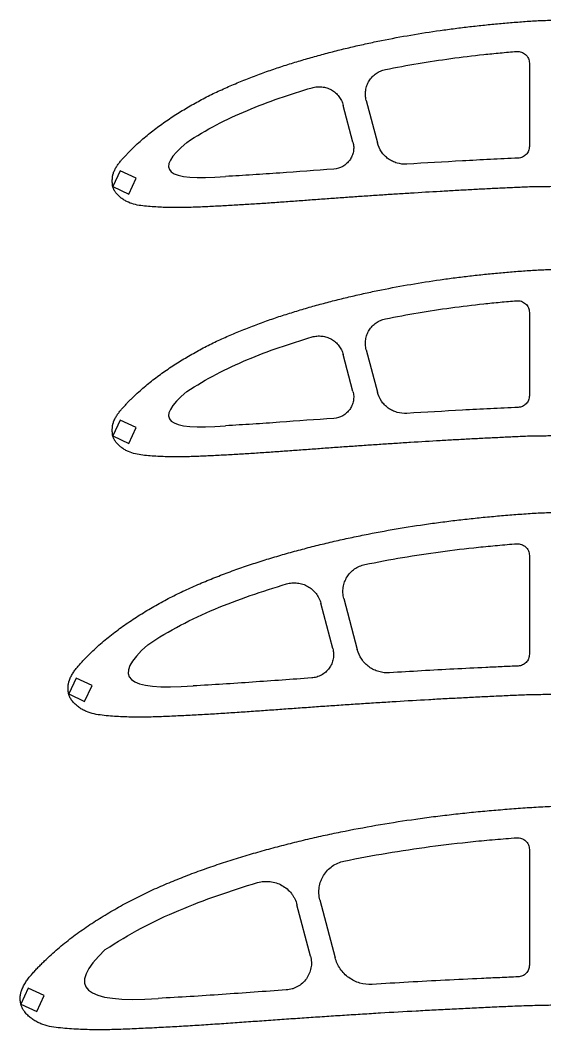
# Model space of a CAD drawing. Header units: millimetres. Extents: x -11497 to 404, y -3854 to 414.
# Drawn here: x -7315.3 to -7225.6, y -1806.4 to -1633.9 of the extents above; entities that cross this region are included whole.
import ezdxf

# ---------------------------------------------------------------- set-up
doc = ezdxf.new("R2010")
doc.units = ezdxf.units.MM

msp = doc.modelspace()

# ---------------------------------------------------------------- linework, layer by layer
at = {"color": 7, "linetype": 'Continuous', "lineweight": 25}
for p, q in [((-7228.2651, -1641.203), (-7228.2651, -1655.4441)), ((-7256.1391, -1647.5842), (-7254.2336, -1654.8361)), ((-7258.3994, -1654.7217), (-7260.0545, -1648.423)), ((-7286.7799, -1654.7445), (-7286.7796, -1654.7448)), ((-7298.1619, -1659.5994), (-7299.4297, -1662.3183)), ((-7295.4429, -1660.8673), (-7298.1619, -1659.5994)), ((-7296.7108, -1663.5862), (-7295.4429, -1660.8673)), ((-7280.164, -1660.5766), (-7280.1656, -1660.5767)), ((-7299.4297, -1662.3183), (-7296.7108, -1663.5862)), ((-7228.2651, -1683.8078), (-7228.2651, -1698.0489)), ((-7258.3994, -1697.3266), (-7260.0545, -1691.0279)), ((-7256.1391, -1690.1891), (-7254.2336, -1697.441)), ((-7286.7799, -1697.3493), (-7286.7796, -1697.3496)), ((-7298.1619, -1702.2043), (-7299.4297, -1704.9232)), ((-7295.4429, -1703.4721), (-7298.1619, -1702.2043)), ((-7296.7108, -1706.1911), (-7295.4429, -1703.4721)), ((-7280.164, -1703.1814), (-7280.1656, -1703.1815)), ((-7299.4297, -1704.9232), (-7296.7108, -1706.1911)), ((-7228.2651, -1725.3434), (-7228.2651, -1742.2474)), ((-7261.8521, -1741.2523), (-7263.8857, -1733.5251)), ((-7259.9694, -1732.6899), (-7257.6713, -1741.4222)), ((-7293.4745, -1740.6073), (-7293.4743, -1740.6075)), ((-7305.7075, -1746.2993), (-7306.9754, -1749.0182)), ((-7302.9886, -1747.5671), (-7305.7075, -1746.2993)), ((-7304.2564, -1750.2861), (-7302.9886, -1747.5671)), ((-7306.9754, -1749.0182), (-7304.2564, -1750.2861)), ((-7228.2651, -1775.5884), (-7228.2651, -1795.3779)), ((-7265.6561, -1793.8419), (-7267.973, -1785.0498)), ((-7264.0538, -1784.2253), (-7261.4532, -1794.0943)), ((-7300.727, -1792.7156), (-7300.7268, -1792.7158)), ((-7313.8819, -1799.3145), (-7315.1498, -1802.0334)), ((-7311.163, -1800.5824), (-7313.8819, -1799.3145)), ((-7312.4309, -1803.3013), (-7311.163, -1800.5824)), ((-7315.1498, -1802.0334), (-7312.4309, -1803.3013))]:
    msp.add_line(p, q, dxfattribs=at)
for points, knots in [([(-7138.8015, -1663.5949), (-7139.8448, -1663.5534), (-7143.8912, -1663.3947), (-7150.9402, -1663.1282), (-7159.9504, -1662.8221), (-7167.4615, -1662.6081), (-7173.4727, -1662.4645), (-7177.9825, -1662.3705), (-7182.4938, -1662.29), (-7187.0068, -1662.2274), (-7191.5217, -1662.1777), (-7196.0387, -1662.1456), (-7200.5578, -1662.1298), (-7205.0793, -1662.1355), (-7208.8493, -1662.1547), (-7211.8666, -1662.1796), (-7214.1302, -1662.2033), (-7216.0171, -1662.2301), (-7217.527, -1662.2519), (-7219.0373, -1662.2625), (-7220.9255, -1662.2705), (-7222.4368, -1662.2855), (-7224.0376, -1662.3154), (-7225.3056, -1662.3264), (-7226.9967, -1662.3472), (-7228.2651, -1662.3726), (-7229.5332, -1662.4171), (-7230.8007, -1662.4801), (-7232.0685, -1662.5409), (-7233.7594, -1662.6165), (-7235.8728, -1662.7238), (-7238.4095, -1662.8557), (-7240.9467, -1662.992), (-7244.3299, -1663.1843), (-7247.7137, -1663.387), (-7251.0979, -1663.6027), (-7253.6364, -1663.7688), (-7256.175, -1663.9403), (-7258.7139, -1664.116), (-7261.2529, -1664.2963), (-7263.792, -1664.4806), (-7266.3315, -1664.6665), (-7268.8714, -1664.8528), (-7271.4119, -1665.0365), (-7273.9532, -1665.2128), (-7276.4956, -1665.3774), (-7278.6154, -1665.5006), (-7280.3117, -1665.5935), (-7281.5841, -1665.6608), (-7282.8567, -1665.7257), (-7284.1296, -1665.7859), (-7285.4029, -1665.838), (-7286.6767, -1665.8796), (-7287.951, -1665.8984), (-7289.2257, -1665.8994), (-7290.4999, -1665.8698), (-7291.7736, -1665.819), (-7293.045, -1665.7278), (-7294.3147, -1665.6132), (-7295.5766, -1665.4248), (-7296.5952, -1665.1049), (-7297.3515, -1664.715), (-7297.7996, -1664.4288), (-7298.1332, -1664.1653), (-7298.4563, -1663.8895), (-7298.7504, -1663.5816), (-7298.9767, -1663.2866), (-7299.0954, -1663.1107), (-7299.1779, -1662.9745), (-7299.2527, -1662.8339), (-7299.3189, -1662.6891), (-7299.3763, -1662.5406), (-7299.429, -1662.3907), (-7299.4696, -1662.2372), (-7299.4902, -1662.0797), (-7299.505, -1661.9216), (-7299.5153, -1661.7629), (-7299.5211, -1661.6039), (-7299.5256, -1661.3916), (-7299.5316, -1661.1258), (-7299.5059, -1660.8611), (-7299.4917, -1660.6495), (-7299.4686, -1660.4918), (-7299.4346, -1660.3362), (-7299.3824, -1660.1305), (-7299.3005, -1659.8775), (-7299.1733, -1659.5853), (-7298.9849, -1659.2042), (-7298.7061, -1658.7515), (-7298.3334, -1658.2341), (-7297.9315, -1657.7393), (-7297.5092, -1657.2616), (-7297.0707, -1656.7991), (-7296.6257, -1656.3427), (-7296.0242, -1655.7424), (-7295.2556, -1655.0089), (-7294.3072, -1654.1568), (-7293.3284, -1653.34), (-7292.327, -1652.5512), (-7290.963, -1651.5369), (-7289.2099, -1650.3361), (-7287.0491, -1648.9826), (-7284.8325, -1647.723), (-7282.5694, -1646.5495), (-7280.2622, -1645.466), (-7277.9195, -1644.4622), (-7275.551, -1643.5222), (-7273.158, -1642.6469), (-7270.7474, -1641.8232), (-7268.3192, -1641.0532), (-7265.8772, -1640.3304), (-7263.4232, -1639.6507), (-7260.9589, -1639.0112), (-7258.485, -1638.4116), (-7256.0023, -1637.8517), (-7252.6816, -1637.1569), (-7248.513, -1636.3828), (-7244.3261, -1635.7285), (-7240.9682, -1635.2722), (-7238.446, -1634.9647), (-7235.9211, -1634.687), (-7233.3936, -1634.4397), (-7230.864, -1634.2262), (-7228.3338, -1634.0269), (-7225.8005, -1633.8834), (-7224.1095, -1633.8669), (-7223.2651, -1633.8875)], [0, 0, 0, 0, 0.010246617, 0.039743645, 0.069240674, 0.098737702, 0.113486216, 0.12823473, 0.142983244, 0.157731758, 0.172480272, 0.187228786, 0.2019773, 0.216725814, 0.231474328, 0.238848585, 0.246222842, 0.253597099, 0.257284228, 0.260971356, 0.268345613, 0.27571987, 0.27571987, 0.283970613, 0.288095985, 0.292221356, 0.296346728, 0.300472099, 0.304597471, 0.308722842, 0.316973585, 0.325224328, 0.333475071, 0.341725814, 0.3582273, 0.366478043, 0.374728786, 0.382979529, 0.391230272, 0.399481015, 0.407731758, 0.415982501, 0.424233244, 0.432483987, 0.44073473, 0.448985473, 0.457236216, 0.461361587, 0.465486959, 0.46961233, 0.473737702, 0.477863073, 0.481988445, 0.486113816, 0.490239188, 0.494364559, 0.498489931, 0.502615302, 0.506740674, 0.510866045, 0.514991417, 0.517054102, 0.519116788, 0.520148131, 0.521179474, 0.523242159, 0.524273502, 0.524789174, 0.525304845, 0.525820517, 0.526336188, 0.52685186, 0.527367531, 0.527883202, 0.528398874, 0.528914545, 0.529430217, 0.529945888, 0.53046156, 0.531492902, 0.532524245, 0.533039917, 0.533555588, 0.53407126, 0.534586931, 0.535618274, 0.536649617, 0.53768096, 0.539743645, 0.541806331, 0.543869017, 0.545931703, 0.547994388, 0.550057074, 0.55211976, 0.556245131, 0.560370503, 0.564495874, 0.568621246, 0.572746617, 0.58099736, 0.589248103, 0.597498846, 0.605749589, 0.614000332, 0.622251075, 0.630501818, 0.638752561, 0.647003304, 0.655254047, 0.66350479, 0.671755533, 0.680006276, 0.688257019, 0.696507762, 0.704758505, 0.721259991, 0.737761477, 0.74601222, 0.754262963, 0.762513706, 0.770764449, 0.779015192, 0.787265935, 0.795516678, 0.80376742, 0.80376742, 0.80376742, 0.80376742]), ([(-7252.853, -1642.3052), (-7249.1478, -1641.5512), (-7245.4248, -1640.9279), (-7239.8173, -1640.1619), (-7237.9441, -1639.9364), (-7235.1294, -1639.6348), (-7234.1903, -1639.5405), (-7232.3102, -1639.366), (-7231.3691, -1639.2863), (-7230.4276, -1639.2096)], [0, 0, 0, 0, 0.5, 0.5, 0.75, 0.75, 0.875, 0.875, 1, 1, 1, 1]), ([(-7230.4276, -1639.2096), (-7230.2891, -1639.1983), (-7230.1519, -1639.2015), (-7229.8799, -1639.2356), (-7229.7436, -1639.2673), (-7229.4835, -1639.3569), (-7229.3592, -1639.4146), (-7229.1224, -1639.5558), (-7229.0106, -1639.6393), (-7228.7084, -1639.9178), (-7228.5442, -1640.1477), (-7228.3787, -1640.5246), (-7228.3359, -1640.658), (-7228.2795, -1640.9272), (-7228.2651, -1641.064), (-7228.2651, -1641.203)], [0, 0, 0, 0, 0.125, 0.125, 0.25, 0.25, 0.375, 0.375, 0.5, 0.5, 0.75, 0.75, 0.875, 0.875, 1, 1, 1, 1]), ([(-7256.1392, -1647.5839), (-7256.2136, -1647.3008), (-7256.2579, -1647.0151), (-7256.2889, -1646.4386), (-7256.2748, -1646.1445), (-7256.1881, -1645.5712), (-7256.1163, -1645.2917), (-7255.9158, -1644.7474), (-7255.7864, -1644.483), (-7255.4814, -1643.9929), (-7255.3045, -1643.7636), (-7254.9018, -1643.3396), (-7254.6822, -1643.1516), (-7254.2083, -1642.8217), (-7253.9509, -1642.6788), (-7253.4169, -1642.4503), (-7253.1401, -1642.3637), (-7252.8534, -1642.3053)], [0, 0, 0, 0, 0.125, 0.125, 0.25, 0.25, 0.375, 0.375, 0.5, 0.5, 0.625, 0.625, 0.75, 0.75, 0.875, 0.875, 1, 1, 1, 1]), ([(-7286.7796, -1654.7448), (-7285.1374, -1653.6523), (-7283.4514, -1652.6588), (-7280.0029, -1650.844), (-7278.2381, -1650.0281), (-7274.6514, -1648.5252), (-7272.8304, -1647.836), (-7269.1464, -1646.5523), (-7267.2828, -1645.9593), (-7265.4014, -1645.4063)], [0, 0, 0, 0, 0.25, 0.25, 0.5, 0.5, 0.75, 0.75, 1, 1, 1, 1]), ([(-7265.401, -1645.4063), (-7265.1249, -1645.3251), (-7264.8454, -1645.2729), (-7264.2799, -1645.2239), (-7263.9906, -1645.2278), (-7263.4237, -1645.2925), (-7263.1464, -1645.3526), (-7262.6043, -1645.528), (-7262.3389, -1645.6444), (-7261.8441, -1645.9233), (-7261.6115, -1646.0864), (-7261.177, -1646.4619), (-7260.9807, -1646.6697), (-7260.6337, -1647.1187), (-7260.4808, -1647.3631), (-7260.2277, -1647.8768), (-7260.1277, -1648.1444), (-7260.0546, -1648.4227)], [0, 0, 0, 0, 0.125, 0.125, 0.25, 0.25, 0.375, 0.375, 0.5, 0.5, 0.625, 0.625, 0.75, 0.75, 0.875, 0.875, 1, 1, 1, 1]), ([(-7258.3993, -1654.722), (-7258.3304, -1654.9841), (-7258.2916, -1655.2488), (-7258.2715, -1655.7834), (-7258.2913, -1656.0561), (-7258.3885, -1656.5826), (-7258.4652, -1656.8387), (-7258.6765, -1657.3362), (-7258.8085, -1657.5708), (-7259.1195, -1658.0056), (-7259.3017, -1658.209), (-7259.7012, -1658.5666), (-7259.9185, -1658.7221), (-7260.6239, -1659.1179), (-7261.1461, -1659.2752), (-7261.6866, -1659.314)], [0, 0, 0, 0, 0.125, 0.125, 0.25, 0.25, 0.375, 0.375, 0.5, 0.5, 0.625, 0.625, 0.75, 0.75, 1, 1, 1, 1]), ([(-7249.2005, -1658.4711), (-7249.7656, -1658.5066), (-7250.3217, -1658.4455), (-7251.1366, -1658.2098), (-7251.3977, -1658.109), (-7251.8995, -1657.8645), (-7252.1411, -1657.7201), (-7252.599, -1657.3891), (-7252.8106, -1657.2062), (-7253.2004, -1656.8066), (-7253.3796, -1656.5885), (-7253.8578, -1655.8904), (-7254.0896, -1655.384), (-7254.2335, -1654.8364)], [0, 0, 0, 0, 0.25, 0.25, 0.375, 0.375, 0.5, 0.5, 0.625, 0.625, 0.75, 0.75, 1, 1, 1, 1]), ([(-7228.2651, -1655.4441), (-7228.2651, -1655.5722), (-7228.2773, -1655.6983), (-7228.3251, -1655.9466), (-7228.3612, -1656.0698), (-7228.456, -1656.3063), (-7228.5139, -1656.4186), (-7228.6508, -1656.6317), (-7228.7306, -1656.7333), (-7228.9056, -1656.9168), (-7229.0011, -1656.9996), (-7229.2081, -1657.1471), (-7229.3197, -1657.2115), (-7229.6649, -1657.369), (-7229.9167, -1657.4306), (-7230.1728, -1657.4424)], [0, 0, 0, 0, 0.125, 0.125, 0.25, 0.25, 0.375, 0.375, 0.5, 0.5, 0.625, 0.625, 0.75, 0.75, 1, 1, 1, 1]), ([(-7230.1728, -1657.4424), (-7230.9659, -1657.4791), (-7231.7588, -1657.5196), (-7233.3451, -1657.5923), (-7234.1383, -1657.629), (-7236.5172, -1657.7481), (-7238.103, -1657.8311), (-7242.8599, -1658.0864), (-7246.0304, -1658.2721), (-7249.2002, -1658.4711)], [0, 0, 0, 0, 0.125, 0.125, 0.25, 0.25, 0.5, 0.5, 1, 1, 1, 1]), ([(-7261.6869, -1659.3141), (-7264.7657, -1659.5353), (-7267.8438, -1659.7657), (-7272.462, -1660.0969), (-7274.0016, -1660.2041), (-7277.082, -1660.4027), (-7278.6228, -1660.4926), (-7280.164, -1660.5766)], [0, 0, 0, 0, 0.5, 0.5, 0.75, 0.75, 1, 1, 1, 1]), ([(-7079.1481, -1712.6738), (-7079.8752, -1712.4675), (-7081.3384, -1712.0884), (-7083.5436, -1711.5659), (-7085.7596, -1711.0953), (-7087.9837, -1710.6685), (-7090.214, -1710.2801), (-7092.4488, -1709.9231), (-7094.6866, -1709.5908), (-7096.9269, -1709.2803), (-7099.1692, -1708.9894), (-7102.1613, -1708.6269), (-7105.9053, -1708.22), (-7110.403, -1707.8009), (-7114.9037, -1707.4389), (-7119.4068, -1707.1309), (-7123.9112, -1706.8676), (-7128.4162, -1706.6397), (-7132.9214, -1706.4381), (-7137.4265, -1706.2535), (-7143.4329, -1706.0169), (-7150.9402, -1705.7331), (-7159.9504, -1705.427), (-7167.4615, -1705.213), (-7173.4727, -1705.0694), (-7177.9825, -1704.9753), (-7182.4938, -1704.8949), (-7187.0068, -1704.8322), (-7191.5217, -1704.7825), (-7196.0387, -1704.7505), (-7200.5578, -1704.7347), (-7205.0793, -1704.7404), (-7208.8493, -1704.7595), (-7211.8666, -1704.7845), (-7214.1302, -1704.8082), (-7216.0171, -1704.835), (-7217.527, -1704.8568), (-7219.0373, -1704.8674), (-7220.9255, -1704.8753), (-7222.4368, -1704.8904), (-7224.0376, -1704.9202), (-7225.3056, -1704.9313), (-7226.9967, -1704.9521), (-7228.2651, -1704.9775), (-7229.5332, -1705.022), (-7230.8007, -1705.0849), (-7232.0685, -1705.1458), (-7233.7594, -1705.2213), (-7235.8728, -1705.3287), (-7238.4095, -1705.4606), (-7240.9467, -1705.5969), (-7244.3299, -1705.7892), (-7247.7137, -1705.9918), (-7251.0979, -1706.2076), (-7253.6364, -1706.3737), (-7256.175, -1706.5451), (-7258.7139, -1706.7209), (-7261.2529, -1706.9011), (-7263.792, -1707.0855), (-7266.3315, -1707.2714), (-7268.8714, -1707.4576), (-7271.4119, -1707.6413), (-7273.9532, -1707.8177), (-7276.4956, -1707.9822), (-7278.6154, -1708.1055), (-7280.3117, -1708.1984), (-7281.5841, -1708.2656), (-7282.8567, -1708.3306), (-7284.1296, -1708.3908), (-7285.4029, -1708.4429), (-7286.6767, -1708.4844), (-7287.951, -1708.5033), (-7289.2257, -1708.5043), (-7290.4999, -1708.4747), (-7291.7736, -1708.4239), (-7293.045, -1708.3327), (-7294.3147, -1708.2181), (-7295.5766, -1708.0297), (-7296.5952, -1707.7097), (-7297.3515, -1707.3198), (-7297.7996, -1707.0336), (-7298.1332, -1706.7702), (-7298.4563, -1706.4944), (-7298.7504, -1706.1864), (-7298.9767, -1705.8915), (-7299.0954, -1705.7155), (-7299.1779, -1705.5794), (-7299.2527, -1705.4388), (-7299.3189, -1705.294), (-7299.3763, -1705.1455), (-7299.429, -1704.9956), (-7299.4696, -1704.842), (-7299.4902, -1704.6846), (-7299.505, -1704.5265), (-7299.5153, -1704.3677), (-7299.5211, -1704.2088), (-7299.5256, -1703.9965), (-7299.5316, -1703.7307), (-7299.5059, -1703.4659), (-7299.4917, -1703.2543), (-7299.4686, -1703.0967), (-7299.4346, -1702.941), (-7299.3824, -1702.7353), (-7299.3005, -1702.4824), (-7299.1733, -1702.1902), (-7298.9849, -1701.8091), (-7298.7061, -1701.3564), (-7298.3334, -1700.839), (-7297.9315, -1700.3441), (-7297.5092, -1699.8665), (-7297.0707, -1699.404), (-7296.6257, -1698.9476), (-7296.0242, -1698.3472), (-7295.2556, -1697.6138), (-7294.3072, -1696.7617), (-7293.3284, -1695.9449), (-7292.327, -1695.156), (-7290.963, -1694.1417), (-7289.2099, -1692.9409), (-7287.0491, -1691.5874), (-7284.8325, -1690.3279), (-7282.5694, -1689.1543), (-7280.2622, -1688.0708), (-7277.9195, -1687.0671), (-7275.551, -1686.1271), (-7273.158, -1685.2517), (-7270.7474, -1684.4281), (-7268.3192, -1683.6581), (-7265.8772, -1682.9353), (-7263.4232, -1682.2555), (-7260.9589, -1681.616), (-7258.485, -1681.0165), (-7256.0023, -1680.4566), (-7252.6816, -1679.7618), (-7248.513, -1678.9877), (-7244.3261, -1678.3334), (-7240.9682, -1677.877), (-7238.446, -1677.5695), (-7235.9211, -1677.2919), (-7233.3936, -1677.0446), (-7230.864, -1676.8311), (-7228.3338, -1676.6317), (-7225.8005, -1676.4883), (-7224.1095, -1676.4718), (-7223.2651, -1676.4924)], [0, 0, 0, 0, 0.00737426, 0.01474851, 0.02212277, 0.02949703, 0.03687129, 0.04424554, 0.0516198, 0.05899406, 0.06636831, 0.07374257, 0.08849108, 0.1032396, 0.11798811, 0.13273663, 0.14748514, 0.16223365, 0.17698217, 0.19173068, 0.2064792, 0.23597622, 0.26547325, 0.29497028, 0.3097188, 0.32446731, 0.33921582, 0.35396434, 0.36871285, 0.38346137, 0.39820988, 0.41295839, 0.42770691, 0.43508116, 0.44245542, 0.44982968, 0.45351681, 0.45720394, 0.46457819, 0.47195245, 0.47195245, 0.48020319, 0.48432856, 0.48845394, 0.49257931, 0.49670468, 0.50083005, 0.50495542, 0.51320616, 0.52145691, 0.52970765, 0.53795839, 0.55445988, 0.56271062, 0.57096137, 0.57921211, 0.58746285, 0.59571359, 0.60396434, 0.61221508, 0.62046582, 0.62871657, 0.63696731, 0.64521805, 0.6534688, 0.65759417, 0.66171954, 0.66584491, 0.66997028, 0.67409565, 0.67822102, 0.6823464, 0.68647177, 0.69059714, 0.69472251, 0.69884788, 0.70297325, 0.70709862, 0.711224, 0.71328668, 0.71534937, 0.71638071, 0.71741205, 0.71947474, 0.72050608, 0.72102175, 0.72153742, 0.7220531, 0.72256877, 0.72308444, 0.72360011, 0.72411578, 0.72463145, 0.72514712, 0.7256628, 0.72617847, 0.72669414, 0.72772548, 0.72875682, 0.7292725, 0.72978817, 0.73030384, 0.73081951, 0.73185085, 0.7328822, 0.73391354, 0.73597622, 0.73803891, 0.7401016, 0.74216428, 0.74422697, 0.74628965, 0.74835234, 0.75247771, 0.75660308, 0.76072845, 0.76485383, 0.7689792, 0.77722994, 0.78548068, 0.79373143, 0.80198217, 0.81023291, 0.81848365, 0.8267344, 0.83498514, 0.84323588, 0.85148663, 0.85973737, 0.86798811, 0.87623886, 0.8844896, 0.89274034, 0.90099108, 0.91749257, 0.93399406, 0.9422448, 0.95049554, 0.95874629, 0.96699703, 0.97524777, 0.98349851, 0.99174926, 1, 1, 1, 1]), ([(-7252.853, -1684.9101), (-7249.1478, -1684.156), (-7245.4248, -1683.5327), (-7239.8173, -1682.7668), (-7237.9441, -1682.5413), (-7235.1294, -1682.2397), (-7234.1903, -1682.1454), (-7232.3102, -1681.9709), (-7231.3691, -1681.8912), (-7230.4276, -1681.8144)], [0, 0, 0, 0, 0.5, 0.5, 0.75, 0.75, 0.875, 0.875, 1, 1, 1, 1]), ([(-7230.4276, -1681.8144), (-7230.2891, -1681.8032), (-7230.1519, -1681.8063), (-7229.8799, -1681.8405), (-7229.7436, -1681.8721), (-7229.4835, -1681.9618), (-7229.3592, -1682.0194), (-7229.1224, -1682.1607), (-7229.0106, -1682.2442), (-7228.7084, -1682.5227), (-7228.5442, -1682.7526), (-7228.3787, -1683.1295), (-7228.3359, -1683.2628), (-7228.2795, -1683.5321), (-7228.2651, -1683.6689), (-7228.2651, -1683.8078)], [0, 0, 0, 0, 0.125, 0.125, 0.25, 0.25, 0.375, 0.375, 0.5, 0.5, 0.75, 0.75, 0.875, 0.875, 1, 1, 1, 1]), ([(-7256.1392, -1690.1887), (-7256.2136, -1689.9057), (-7256.2579, -1689.62), (-7256.2889, -1689.0435), (-7256.2748, -1688.7493), (-7256.1881, -1688.176), (-7256.1163, -1687.8966), (-7255.9158, -1687.3522), (-7255.7864, -1687.0879), (-7255.4814, -1686.5978), (-7255.3045, -1686.3684), (-7254.9018, -1685.9444), (-7254.6822, -1685.7564), (-7254.2083, -1685.4265), (-7253.9509, -1685.2837), (-7253.4169, -1685.0551), (-7253.1401, -1684.9685), (-7252.8534, -1684.9102)], [0, 0, 0, 0, 0.125, 0.125, 0.25, 0.25, 0.375, 0.375, 0.5, 0.5, 0.625, 0.625, 0.75, 0.75, 0.875, 0.875, 1, 1, 1, 1]), ([(-7286.7796, -1697.3496), (-7285.1374, -1696.2572), (-7283.4514, -1695.2636), (-7280.0029, -1693.4489), (-7278.2381, -1692.6329), (-7274.6514, -1691.1301), (-7272.8304, -1690.4408), (-7269.1464, -1689.1571), (-7267.2828, -1688.5642), (-7265.4014, -1688.0112)], [0, 0, 0, 0, 0.25, 0.25, 0.5, 0.5, 0.75, 0.75, 1, 1, 1, 1]), ([(-7265.401, -1688.0111), (-7265.1249, -1687.93), (-7264.8454, -1687.8777), (-7264.2799, -1687.8288), (-7263.9906, -1687.8326), (-7263.4237, -1687.8974), (-7263.1464, -1687.9575), (-7262.6043, -1688.1329), (-7262.3389, -1688.2493), (-7261.8441, -1688.5281), (-7261.6115, -1688.6913), (-7261.177, -1689.0668), (-7260.9807, -1689.2746), (-7260.6337, -1689.7235), (-7260.4808, -1689.9679), (-7260.2277, -1690.4817), (-7260.1277, -1690.7492), (-7260.0546, -1691.0276)], [0, 0, 0, 0, 0.125, 0.125, 0.25, 0.25, 0.375, 0.375, 0.5, 0.5, 0.625, 0.625, 0.75, 0.75, 0.875, 0.875, 1, 1, 1, 1]), ([(-7258.3993, -1697.3269), (-7258.3304, -1697.589), (-7258.2916, -1697.8537), (-7258.2715, -1698.3883), (-7258.2913, -1698.6609), (-7258.3885, -1699.1875), (-7258.4652, -1699.4436), (-7258.6765, -1699.9411), (-7258.8085, -1700.1757), (-7259.1195, -1700.6105), (-7259.3017, -1700.8139), (-7259.7012, -1701.1714), (-7259.9185, -1701.327), (-7260.6239, -1701.7227), (-7261.1461, -1701.8801), (-7261.6866, -1701.9189)], [0, 0, 0, 0, 0.125, 0.125, 0.25, 0.25, 0.375, 0.375, 0.5, 0.5, 0.625, 0.625, 0.75, 0.75, 1, 1, 1, 1]), ([(-7249.2005, -1701.076), (-7249.7656, -1701.1115), (-7250.3217, -1701.0503), (-7251.1366, -1700.8147), (-7251.3977, -1700.7139), (-7251.8995, -1700.4693), (-7252.1411, -1700.3249), (-7252.599, -1699.994), (-7252.8106, -1699.8111), (-7253.2004, -1699.4115), (-7253.3796, -1699.1934), (-7253.8578, -1698.4952), (-7254.0896, -1697.9889), (-7254.2335, -1697.4413)], [0, 0, 0, 0, 0.25, 0.25, 0.375, 0.375, 0.5, 0.5, 0.625, 0.625, 0.75, 0.75, 1, 1, 1, 1]), ([(-7228.2651, -1698.0489), (-7228.2651, -1698.1771), (-7228.2773, -1698.3032), (-7228.3251, -1698.5514), (-7228.3612, -1698.6747), (-7228.456, -1698.9112), (-7228.5139, -1699.0235), (-7228.6508, -1699.2366), (-7228.7306, -1699.3382), (-7228.9056, -1699.5216), (-7229.0011, -1699.6044), (-7229.2081, -1699.752), (-7229.3197, -1699.8164), (-7229.6649, -1699.9739), (-7229.9167, -1700.0354), (-7230.1728, -1700.0473)], [0, 0, 0, 0, 0.125, 0.125, 0.25, 0.25, 0.375, 0.375, 0.5, 0.5, 0.625, 0.625, 0.75, 0.75, 1, 1, 1, 1]), ([(-7230.1728, -1700.0473), (-7230.9659, -1700.084), (-7231.7588, -1700.1244), (-7233.3451, -1700.1971), (-7234.1383, -1700.2339), (-7236.5172, -1700.353), (-7238.103, -1700.436), (-7242.8599, -1700.6913), (-7246.0304, -1700.8769), (-7249.2002, -1701.076)], [0, 0, 0, 0, 0.125, 0.125, 0.25, 0.25, 0.5, 0.5, 1, 1, 1, 1]), ([(-7261.6869, -1701.9189), (-7264.7657, -1702.1401), (-7267.8438, -1702.3706), (-7272.462, -1702.7018), (-7274.0016, -1702.8089), (-7277.082, -1703.0076), (-7278.6228, -1703.0975), (-7280.164, -1703.1814)], [0, 0, 0, 0, 0.5, 0.5, 0.75, 0.75, 1, 1, 1, 1]), ([(-7134.2645, -1750.0534), (-7137.3285, -1749.9446), (-7143.7094, -1749.724), (-7153.4083, -1749.4247), (-7161.7031, -1749.2142), (-7168.3403, -1749.0766), (-7173.3189, -1748.9887), (-7178.2982, -1748.916), (-7183.2784, -1748.8623), (-7188.2593, -1748.8236), (-7193.2411, -1748.804), (-7198.2238, -1748.8029), (-7203.2074, -1748.8247), (-7207.3611, -1748.8592), (-7210.6845, -1748.8975), (-7213.1773, -1748.9325), (-7215.2548, -1748.9665), (-7216.9169, -1748.9971), (-7218.5791, -1749.0201), (-7220.6569, -1749.0464), (-7222.3197, -1749.0705), (-7224.0809, -1749.1062), (-7225.4758, -1749.1275), (-7227.3358, -1749.162), (-7228.7307, -1749.1964), (-7230.1253, -1749.2468), (-7231.5193, -1749.3126), (-7232.9135, -1749.3772), (-7234.7726, -1749.4593), (-7237.0962, -1749.5736), (-7239.8846, -1749.715), (-7242.6729, -1749.8618), (-7246.3905, -1750.0682), (-7250.108, -1750.2862), (-7253.8251, -1750.5182), (-7256.6128, -1750.6971), (-7259.4004, -1750.8816), (-7262.1878, -1751.0711), (-7264.9752, -1751.2653), (-7267.7624, -1751.4635), (-7270.5497, -1751.664), (-7273.3371, -1751.8648), (-7276.1248, -1752.0626), (-7278.9133, -1752.2521), (-7281.7028, -1752.429), (-7284.0284, -1752.5614), (-7285.8892, -1752.661), (-7287.285, -1752.7328), (-7288.681, -1752.802), (-7290.0772, -1752.8665), (-7291.4739, -1752.9221), (-7292.871, -1752.9658), (-7294.2686, -1752.9863), (-7295.6665, -1752.9863), (-7297.064, -1752.9541), (-7298.4608, -1752.8974), (-7299.8553, -1752.7987), (-7301.2475, -1752.6719), (-7302.6324, -1752.4731), (-7303.7529, -1752.136), (-7304.5892, -1751.7225), (-7305.0844, -1751.415), (-7305.4554, -1751.1332), (-7305.8142, -1750.8362), (-7306.1433, -1750.5055), (-7306.3989, -1750.1881), (-7306.5347, -1749.9994), (-7306.6297, -1749.8531), (-7306.7164, -1749.7018), (-7306.7933, -1749.5452), (-7306.8611, -1749.3845), (-7306.9264, -1749.2234), (-7306.9808, -1749.0588), (-7307.0136, -1748.8884), (-7307.0384, -1748.7166), (-7307.0564, -1748.5433), (-7307.0683, -1748.3694), (-7307.078, -1748.1368), (-7307.0834, -1747.8453), (-7307.0532, -1747.5551), (-7307.0293, -1747.3241), (-7306.999, -1747.1522), (-7306.9579, -1746.9826), (-7306.8951, -1746.7586), (-7306.7992, -1746.4835), (-7306.6552, -1746.1652), (-7306.4423, -1745.7507), (-7306.1317, -1745.2574), (-7305.7184, -1744.6934), (-7305.2742, -1744.1536), (-7304.8087, -1743.6321), (-7304.3266, -1743.126), (-7303.8371, -1742.6271), (-7303.1761, -1741.97), (-7302.3314, -1741.1677), (-7301.289, -1740.236), (-7300.214, -1739.3422), (-7299.1139, -1738.4795), (-7297.616, -1737.3701), (-7295.6917, -1736.0558), (-7293.3194, -1734.5756), (-7290.887, -1733.1965), (-7288.403, -1731.9128), (-7285.8714, -1730.7265), (-7283.3006, -1729.6277), (-7280.7012, -1728.5997), (-7278.0755, -1727.6407), (-7275.4296, -1726.7398), (-7272.7649, -1725.8966), (-7270.0844, -1725.1056), (-7267.3907, -1724.3616), (-7264.6854, -1723.6616), (-7261.9693, -1723.0055), (-7259.2434, -1722.3926), (-7255.5968, -1721.6322), (-7251.0185, -1720.7846), (-7246.4186, -1720.0688), (-7242.7288, -1719.5696), (-7239.9569, -1719.2328), (-7237.1814, -1718.9297), (-7234.4029, -1718.6585), (-7231.6211, -1718.4268), (-7228.8385, -1718.2099), (-7226.053, -1718.037), (-7224.1939, -1717.9879), (-7223.2651, -1717.9879)], [0, 0, 0, 0, 0.027249465, 0.056746493, 0.086243521, 0.100992035, 0.115740549, 0.130489063, 0.145237577, 0.159986091, 0.174734605, 0.189483119, 0.204231633, 0.218980147, 0.226354404, 0.233728661, 0.241102919, 0.244790047, 0.248477176, 0.255851433, 0.26322569, 0.26322569, 0.271476433, 0.275601804, 0.279727176, 0.283852547, 0.287977919, 0.29210329, 0.296228661, 0.304479404, 0.312730147, 0.32098089, 0.329231633, 0.345733119, 0.353983862, 0.362234605, 0.370485348, 0.378736091, 0.386986834, 0.395237577, 0.40348832, 0.411739063, 0.419989806, 0.428240549, 0.436491292, 0.444742035, 0.448867406, 0.452992778, 0.457118149, 0.461243521, 0.465368892, 0.469494264, 0.473619635, 0.477745007, 0.481870378, 0.48599575, 0.490121121, 0.494246493, 0.498371864, 0.502497236, 0.504559922, 0.506622607, 0.50765395, 0.508685293, 0.510747979, 0.511779322, 0.512294993, 0.512810664, 0.513326336, 0.513842007, 0.514357679, 0.51487335, 0.515389022, 0.515904693, 0.516420365, 0.516936036, 0.517451707, 0.517967379, 0.518998722, 0.520030065, 0.520545736, 0.521061407, 0.521577079, 0.52209275, 0.523124093, 0.524155436, 0.525186779, 0.527249465, 0.52931215, 0.531374836, 0.533437522, 0.535500208, 0.537562893, 0.539625579, 0.543750951, 0.547876322, 0.552001694, 0.556127065, 0.560252437, 0.56850318, 0.576753923, 0.585004665, 0.593255408, 0.601506151, 0.609756894, 0.618007637, 0.62625838, 0.634509123, 0.642759866, 0.651010609, 0.659261352, 0.667512095, 0.675762838, 0.684013581, 0.692264324, 0.70876581, 0.725267296, 0.733518039, 0.741768782, 0.750019525, 0.758270268, 0.766521011, 0.774771754, 0.783022497, 0.79127324, 0.79127324, 0.79127324, 0.79127324]), ([(-7256.3791, -1726.9053), (-7252.092, -1726.0232), (-7247.7833, -1725.3007), (-7241.2926, -1724.4223), (-7239.1242, -1724.1654), (-7235.8656, -1723.8245), (-7234.7784, -1723.7182), (-7232.6014, -1723.5242), (-7231.5119, -1723.4353), (-7230.4219, -1723.3496)], [0, 0, 0, 0, 0.5, 0.5, 0.75, 0.75, 0.875, 0.875, 1, 1, 1, 1]), ([(-7230.4219, -1723.3496), (-7230.2836, -1723.3387), (-7230.1467, -1723.3422), (-7229.8752, -1723.377), (-7229.7392, -1723.4089), (-7229.4797, -1723.499), (-7229.3558, -1723.5568), (-7229.1197, -1723.6981), (-7229.0082, -1723.7817), (-7228.7069, -1724.0602), (-7228.5432, -1724.2898), (-7228.3783, -1724.6661), (-7228.3357, -1724.7992), (-7228.2794, -1725.0682), (-7228.2651, -1725.2047), (-7228.2651, -1725.3434)], [0, 0, 0, 0, 0.125, 0.125, 0.25, 0.25, 0.375, 0.375, 0.5, 0.5, 0.75, 0.75, 0.875, 0.875, 1, 1, 1, 1]), ([(-7259.9694, -1732.6898), (-7260.0509, -1732.38), (-7260.0996, -1732.0673), (-7260.1339, -1731.4363), (-7260.1187, -1731.1143), (-7260.0243, -1730.4866), (-7259.946, -1730.1806), (-7259.7272, -1729.5846), (-7259.5859, -1729.295), (-7259.2528, -1728.758), (-7259.0596, -1728.5068), (-7258.6194, -1728.0419), (-7258.3794, -1727.8356), (-7257.8613, -1727.4736), (-7257.5799, -1727.3167), (-7256.9957, -1727.0654), (-7256.6929, -1726.9699), (-7256.3792, -1726.9053)], [0, 0, 0, 0, 0.125, 0.125, 0.25, 0.25, 0.375, 0.375, 0.5, 0.5, 0.625, 0.625, 0.75, 0.75, 0.875, 0.875, 1, 1, 1, 1]), ([(-7293.4743, -1740.6075), (-7291.6523, -1739.39), (-7289.7814, -1738.2832), (-7285.9542, -1736.2625), (-7283.9959, -1735.3532), (-7280.0139, -1733.6822), (-7277.9922, -1732.9162), (-7273.9015, -1731.4913), (-7271.832, -1730.8333), (-7269.7426, -1730.2204)], [0, 0, 0, 0, 0.25, 0.25, 0.5, 0.5, 0.75, 0.75, 1, 1, 1, 1]), ([(-7269.7427, -1730.2204), (-7269.4402, -1730.1317), (-7269.1341, -1730.0746), (-7268.5146, -1730.0212), (-7268.1977, -1730.0255), (-7267.5767, -1730.0966), (-7267.273, -1730.1625), (-7266.6792, -1730.3547), (-7266.3885, -1730.4822), (-7265.8465, -1730.7876), (-7265.5918, -1730.9663), (-7265.1159, -1731.3775), (-7264.9008, -1731.6052), (-7264.5205, -1732.0968), (-7264.3531, -1732.3644), (-7264.0757, -1732.9272), (-7263.966, -1733.2202), (-7263.8857, -1733.525)], [0, 0, 0, 0, 0.125, 0.125, 0.25, 0.25, 0.375, 0.375, 0.5, 0.5, 0.625, 0.625, 0.75, 0.75, 0.875, 0.875, 1, 1, 1, 1]), ([(-7261.8521, -1741.2523), (-7261.7764, -1741.5398), (-7261.7337, -1741.8302), (-7261.7116, -1742.4167), (-7261.7333, -1742.7158), (-7261.84, -1743.2934), (-7261.9243, -1743.5744), (-7262.1563, -1744.1202), (-7262.3012, -1744.3773), (-7262.6427, -1744.8541), (-7262.8428, -1745.0772), (-7263.2813, -1745.469), (-7263.5198, -1745.6395), (-7264.0361, -1745.9284), (-7264.3094, -1746.0438), (-7264.871, -1746.2118), (-7265.1638, -1746.2657), (-7265.4603, -1746.2866)], [0, 0, 0, 0, 0.125, 0.125, 0.25, 0.25, 0.375, 0.375, 0.5, 0.5, 0.625, 0.625, 0.75, 0.75, 0.875, 0.875, 1, 1, 1, 1]), ([(-7252.1614, -1745.4039), (-7252.7801, -1745.4421), (-7253.3887, -1745.3747), (-7254.2808, -1745.1162), (-7254.5666, -1745.0056), (-7255.1158, -1744.7377), (-7255.3802, -1744.5795), (-7255.8815, -1744.2171), (-7256.1131, -1744.0167), (-7256.5398, -1743.5792), (-7256.7359, -1743.3405), (-7257.2596, -1742.5761), (-7257.5136, -1742.0217), (-7257.6713, -1741.4223)], [0, 0, 0, 0, 0.25, 0.25, 0.375, 0.375, 0.5, 0.5, 0.625, 0.625, 0.75, 0.75, 1, 1, 1, 1]), ([(-7228.2651, -1742.2474), (-7228.2651, -1742.3761), (-7228.2774, -1742.5026), (-7228.3256, -1742.7518), (-7228.362, -1742.8755), (-7228.4574, -1743.1127), (-7228.5157, -1743.2253), (-7228.6536, -1743.4389), (-7228.734, -1743.5407), (-7228.9101, -1743.7243), (-7229.0062, -1743.8071), (-7229.2146, -1743.9545), (-7229.3269, -1744.0187), (-7229.6739, -1744.1753), (-7229.927, -1744.2359), (-7230.1842, -1744.2463)], [0, 0, 0, 0, 0.125, 0.125, 0.25, 0.25, 0.375, 0.375, 0.5, 0.5, 0.625, 0.625, 0.75, 0.75, 1, 1, 1, 1]), ([(-7230.1842, -1744.2463), (-7231.1004, -1744.2834), (-7232.0163, -1744.3294), (-7233.8484, -1744.4129), (-7234.7645, -1744.4533), (-7237.5123, -1744.5855), (-7239.3439, -1744.679), (-7244.8382, -1744.9672), (-7248.5002, -1745.1774), (-7252.1613, -1745.4039)], [0, 0, 0, 0, 0.125, 0.125, 0.25, 0.25, 0.5, 0.5, 1, 1, 1, 1]), ([(-7265.4604, -1746.2866), (-7268.832, -1746.5242), (-7272.2029, -1746.7723), (-7277.2603, -1747.1279), (-7278.9464, -1747.2428), (-7282.3196, -1747.4558), (-7284.0069, -1747.5523), (-7285.6946, -1747.642)], [0, 0, 0, 0, 0.5, 0.5, 0.75, 0.75, 1, 1, 1, 1]), ([(-7129.3493, -1802.8356), (-7131.3494, -1802.772), (-7137.0063, -1802.5962), (-7146.321, -1802.3345), (-7155.4648, -1802.1278), (-7162.7801, -1801.9967), (-7168.2666, -1801.9155), (-7173.753, -1801.8511), (-7179.2392, -1801.8071), (-7184.725, -1801.7803), (-7190.2104, -1801.7743), (-7195.6953, -1801.7891), (-7201.1794, -1801.8282), (-7205.7489, -1801.8795), (-7209.4039, -1801.9322), (-7212.1449, -1801.9795), (-7214.429, -1802.0213), (-7216.2559, -1802.0613), (-7218.0827, -1802.0977), (-7220.366, -1802.144), (-7222.1928, -1802.1778), (-7224.1278, -1802.2199), (-7225.6602, -1802.2524), (-7227.7031, -1802.3018), (-7229.2351, -1802.3458), (-7230.7668, -1802.4025), (-7232.2979, -1802.4715), (-7233.8289, -1802.5401), (-7235.8703, -1802.6294), (-7238.4215, -1802.7512), (-7241.4825, -1802.903), (-7244.543, -1803.0611), (-7248.6229, -1803.2829), (-7252.7018, -1803.5175), (-7256.7795, -1803.7669), (-7259.8373, -1803.9597), (-7262.8945, -1804.1584), (-7265.9513, -1804.3628), (-7269.0077, -1804.5721), (-7272.0636, -1804.7854), (-7275.1193, -1805.0017), (-7278.1748, -1805.2182), (-7281.2306, -1805.4311), (-7284.2868, -1805.6351), (-7287.3439, -1805.8252), (-7289.8924, -1805.9677), (-7291.9315, -1806.0744), (-7293.461, -1806.1511), (-7294.9906, -1806.225), (-7296.5205, -1806.2941), (-7298.0507, -1806.3536), (-7299.5814, -1806.3995), (-7301.1127, -1806.4219), (-7302.6441, -1806.4207), (-7304.1751, -1806.3858), (-7305.7053, -1806.3226), (-7307.2331, -1806.2159), (-7308.758, -1806.0758), (-7310.2761, -1805.8657), (-7311.5071, -1805.5102), (-7312.43, -1805.071), (-7312.9762, -1804.7404), (-7313.3878, -1804.4387), (-7313.7853, -1804.1188), (-7314.1524, -1803.7634), (-7314.4396, -1803.4217), (-7314.594, -1803.2192), (-7314.7025, -1803.062), (-7314.802, -1802.899), (-7314.8906, -1802.7296), (-7314.9695, -1802.5556), (-7315.0485, -1802.3825), (-7315.1179, -1802.2058), (-7315.1639, -1802.0214), (-7315.1995, -1801.8347), (-7315.2259, -1801.6457), (-7315.2445, -1801.4557), (-7315.2596, -1801.2012), (-7315.2646, -1800.8817), (-7315.2295, -1800.564), (-7315.195, -1800.312), (-7315.1569, -1800.1247), (-7315.1081, -1799.9398), (-7315.0339, -1799.696), (-7314.9227, -1799.3971), (-7314.7607, -1799.0503), (-7314.521, -1798.5996), (-7314.176, -1798.0623), (-7313.7188, -1797.448), (-7313.2289, -1796.8594), (-7312.7165, -1796.2903), (-7312.1872, -1795.7372), (-7311.6494, -1795.1922), (-7310.9241, -1794.4737), (-7309.9969, -1793.5967), (-7308.8526, -1792.5788), (-7307.6734, -1791.6016), (-7306.4665, -1790.6589), (-7304.8234, -1789.4465), (-7302.7137, -1788.0091), (-7300.1121, -1786.3918), (-7297.4461, -1784.883), (-7294.7228, -1783.4801), (-7291.948, -1782.1824), (-7289.1303, -1780.9806), (-7286.2806, -1779.8573), (-7283.4027, -1778.8076), (-7280.5021, -1777.8231), (-7277.581, -1776.9005), (-7274.6422, -1776.0357), (-7271.6888, -1775.222), (-7268.7225, -1774.4567), (-7265.7441, -1773.7392), (-7262.7546, -1773.0689), (-7258.755, -1772.2373), (-7253.7327, -1771.3101), (-7248.6855, -1770.5278), (-7244.6361, -1769.9821), (-7241.5937, -1769.6136), (-7238.5468, -1769.2829), (-7235.4962, -1768.9858), (-7232.4414, -1768.7345), (-7229.3851, -1768.4985), (-7226.3264, -1768.2938), (-7224.2853, -1768.2093), (-7223.2651, -1768.187)], [0, 0, 0, 0, 0.016133157, 0.045630185, 0.075127213, 0.089875727, 0.104624241, 0.119372755, 0.134121269, 0.148869783, 0.163618297, 0.178366811, 0.193115325, 0.207863839, 0.215238096, 0.222612353, 0.22998661, 0.233673739, 0.237360867, 0.244735124, 0.252109381, 0.252109381, 0.260360124, 0.264485496, 0.268610867, 0.272736239, 0.27686161, 0.280986982, 0.285112353, 0.293363096, 0.301613839, 0.309864582, 0.318115325, 0.334616811, 0.342867554, 0.351118297, 0.35936904, 0.367619783, 0.375870526, 0.384121269, 0.392372012, 0.400622755, 0.408873498, 0.417124241, 0.425374984, 0.433625727, 0.437751098, 0.44187647, 0.446001841, 0.450127213, 0.454252584, 0.458377956, 0.462503327, 0.466628699, 0.47075407, 0.474879442, 0.479004813, 0.483130185, 0.487255556, 0.491380928, 0.493443613, 0.495506299, 0.496537642, 0.497568985, 0.499631671, 0.500663013, 0.501178685, 0.501694356, 0.502210028, 0.502725699, 0.503241371, 0.503757042, 0.504272714, 0.504788385, 0.505304056, 0.505819728, 0.506335399, 0.506851071, 0.507882414, 0.508913756, 0.509429428, 0.509945099, 0.510460771, 0.510976442, 0.512007785, 0.513039128, 0.514070471, 0.516133157, 0.518195842, 0.520258528, 0.522321214, 0.5243839, 0.526446585, 0.528509271, 0.532634642, 0.536760014, 0.540885385, 0.545010757, 0.549136128, 0.557386871, 0.565637614, 0.573888357, 0.5821391, 0.590389843, 0.598640586, 0.606891329, 0.615142072, 0.623392815, 0.631643558, 0.639894301, 0.648145044, 0.656395787, 0.66464653, 0.672897273, 0.681148016, 0.697649502, 0.714150988, 0.722401731, 0.730652474, 0.738903217, 0.74715396, 0.755404703, 0.763655446, 0.771906189, 0.780156932, 0.780156932, 0.780156932, 0.780156932]), ([(-7259.9423, -1777.5933), (-7255.0672, -1776.5871), (-7250.1667, -1775.7689), (-7242.7837, -1774.7823), (-7240.317, -1774.4956), (-7236.6101, -1774.1166), (-7235.3732, -1773.9994), (-7232.8965, -1773.7873), (-7231.6572, -1773.6887), (-7230.4173, -1773.5942)], [0, 0, 0, 0, 0.5, 0.5, 0.75, 0.75, 0.875, 0.875, 1, 1, 1, 1]), ([(-7230.4173, -1773.5942), (-7230.2791, -1773.5836), (-7230.1424, -1773.5875), (-7229.8714, -1773.6227), (-7229.7357, -1773.6548), (-7229.4767, -1773.7452), (-7229.353, -1773.8032), (-7229.1175, -1773.9446), (-7229.0063, -1774.0282), (-7228.7057, -1774.3067), (-7228.5425, -1774.5361), (-7228.378, -1774.9119), (-7228.3355, -1775.0449), (-7228.2794, -1775.3135), (-7228.2651, -1775.4499), (-7228.2651, -1775.5884)], [0, 0, 0, 0, 0.125, 0.125, 0.25, 0.25, 0.375, 0.375, 0.5, 0.5, 0.75, 0.75, 0.875, 0.875, 1, 1, 1, 1]), ([(-7264.054, -1784.2245), (-7264.1475, -1783.8696), (-7264.2035, -1783.5112), (-7264.2331, -1782.9689), (-7264.2339, -1782.7873), (-7264.2169, -1782.4224), (-7264.1988, -1782.2392), (-7264.1179, -1781.6997), (-7264.0283, -1781.3491), (-7263.8405, -1780.8367), (-7263.7684, -1780.6672), (-7263.6085, -1780.339), (-7263.5208, -1780.1801), (-7263.2347, -1779.7184), (-7263.0135, -1779.4304), (-7262.5092, -1778.8973), (-7262.2343, -1778.6609), (-7261.6408, -1778.2457), (-7261.3185, -1778.0657), (-7260.6492, -1777.7772), (-7260.3023, -1777.6676), (-7259.9428, -1777.5934)], [0, 0, 0, 0, 0.125, 0.125, 0.1875, 0.1875, 0.25, 0.25, 0.375, 0.375, 0.4375, 0.4375, 0.5, 0.5, 0.625, 0.625, 0.75, 0.75, 0.875, 0.875, 1, 1, 1, 1]), ([(-7300.7268, -1792.7158), (-7298.7281, -1791.3748), (-7296.6757, -1790.1554), (-7292.4778, -1787.9276), (-7290.3304, -1786.9233), (-7285.9623, -1785.0809), (-7283.7444, -1784.2364), (-7279.2562, -1782.6661), (-7276.9858, -1781.9406), (-7274.6932, -1781.2652)], [0, 0, 0, 0, 0.25, 0.25, 0.5, 0.5, 0.75, 0.75, 1, 1, 1, 1]), ([(-7274.692, -1781.2649), (-7274.3453, -1781.1627), (-7273.9942, -1781.0969), (-7273.4615, -1781.0504), (-7273.2828, -1781.0437), (-7272.9234, -1781.0483), (-7272.7424, -1781.0597), (-7272.2083, -1781.1203), (-7271.8599, -1781.1956), (-7271.1787, -1781.4154), (-7270.8452, -1781.5613), (-7270.2234, -1781.9111), (-7269.9311, -1782.1159), (-7269.385, -1782.5871), (-7269.1382, -1782.848), (-7268.8109, -1783.2707), (-7268.7087, -1783.4171), (-7268.5184, -1783.7213), (-7268.43, -1783.8797), (-7268.1912, -1784.3636), (-7268.0653, -1784.6996), (-7267.9732, -1785.0491)], [0, 0, 0, 0, 0.125, 0.125, 0.1875, 0.1875, 0.25, 0.25, 0.375, 0.375, 0.5, 0.5, 0.625, 0.625, 0.75, 0.75, 0.8125, 0.8125, 0.875, 0.875, 1, 1, 1, 1]), ([(-7265.656, -1793.8423), (-7265.5691, -1794.1721), (-7265.52, -1794.5052), (-7265.4946, -1795.1779), (-7265.5195, -1795.5211), (-7265.6419, -1796.1837), (-7265.7386, -1796.506), (-7266.0049, -1797.1321), (-7266.1712, -1797.427), (-7266.5632, -1797.9738), (-7266.7929, -1798.2295), (-7267.2962, -1798.6787), (-7267.57, -1798.874), (-7268.0144, -1799.1223), (-7268.168, -1799.1972), (-7268.4789, -1799.3284), (-7268.6372, -1799.3851), (-7269.1206, -1799.5292), (-7269.4566, -1799.5907), (-7269.7968, -1799.6143)], [0, 0, 0, 0, 0.125, 0.125, 0.25, 0.25, 0.375, 0.375, 0.5, 0.5, 0.625, 0.625, 0.75, 0.75, 0.8125, 0.8125, 0.875, 0.875, 1, 1, 1, 1]), ([(-7255.1446, -1798.6567), (-7255.8531, -1798.6998), (-7256.5498, -1798.622), (-7257.5712, -1798.3253), (-7257.8983, -1798.1985), (-7258.527, -1797.8913), (-7258.8296, -1797.7102), (-7259.4034, -1797.2949), (-7259.6686, -1797.0654), (-7260.1571, -1796.5644), (-7260.3815, -1796.2912), (-7260.9813, -1795.4157), (-7261.2722, -1794.781), (-7261.4531, -1794.0947)], [0, 0, 0, 0, 0.25, 0.25, 0.375, 0.375, 0.5, 0.5, 0.625, 0.625, 0.75, 0.75, 1, 1, 1, 1]), ([(-7228.2651, -1795.3779), (-7228.2651, -1795.5069), (-7228.2775, -1795.6337), (-7228.3259, -1795.8834), (-7228.3624, -1796.0074), (-7228.4582, -1796.245), (-7228.5169, -1796.3578), (-7228.6553, -1796.5718), (-7228.736, -1796.6737), (-7228.9129, -1796.8574), (-7229.0094, -1796.9402), (-7229.2186, -1797.0875), (-7229.3312, -1797.1515), (-7229.6794, -1797.3076), (-7229.9334, -1797.3675), (-7230.1911, -1797.377)], [0, 0, 0, 0, 0.125, 0.125, 0.25, 0.25, 0.375, 0.375, 0.5, 0.5, 0.625, 0.625, 0.75, 0.75, 1, 1, 1, 1]), ([(-7230.1911, -1797.377), (-7231.2316, -1797.4156), (-7232.2716, -1797.4641), (-7234.3517, -1797.5571), (-7235.3918, -1797.602), (-7238.5117, -1797.7468), (-7240.5913, -1797.8502), (-7246.8296, -1798.1701), (-7250.9874, -1798.4039), (-7255.1442, -1798.6567)], [0, 0, 0, 0, 0.125, 0.125, 0.25, 0.25, 0.5, 0.5, 1, 1, 1, 1]), ([(-7269.7952, -1799.6142), (-7273.443, -1799.867), (-7277.0901, -1800.1314), (-7282.562, -1800.5087), (-7284.3862, -1800.6304), (-7288.0359, -1800.856), (-7289.8614, -1800.9585), (-7291.6874, -1801.0533)], [0, 0, 0, 0, 0.5, 0.5, 0.75, 0.75, 1, 1, 1, 1])]:
    msp.add_open_spline(points, degree=3, knots=knots, dxfattribs=at)
for points in [[(-7286.7799, -1654.7445), (-7292.5403, -1659.5001), (-7290.3355, -1661.4442), (-7280.1655, -1660.5767)], [(-7286.7799, -1697.3493), (-7292.5403, -1702.105), (-7290.3355, -1704.0491), (-7280.1655, -1703.1815)], [(-7293.4745, -1740.6073), (-7299.7596, -1746.1796), (-7297.1674, -1748.5246), (-7285.6978, -1747.6422)], [(-7285.6946, -1747.642), (-7285.6957, -1747.6421), (-7285.6967, -1747.6421), (-7285.6978, -1747.6422)], [(-7300.727, -1792.7156), (-7307.5806, -1799.1727), (-7304.5686, -1801.9521), (-7291.691, -1801.0535)], [(-7291.6874, -1801.0533), (-7291.6886, -1801.0534), (-7291.6898, -1801.0535), (-7291.6911, -1801.0535)]]:
    msp.add_open_spline(points, degree=3, dxfattribs=at)

doc.saveas('drawing.dxf')
